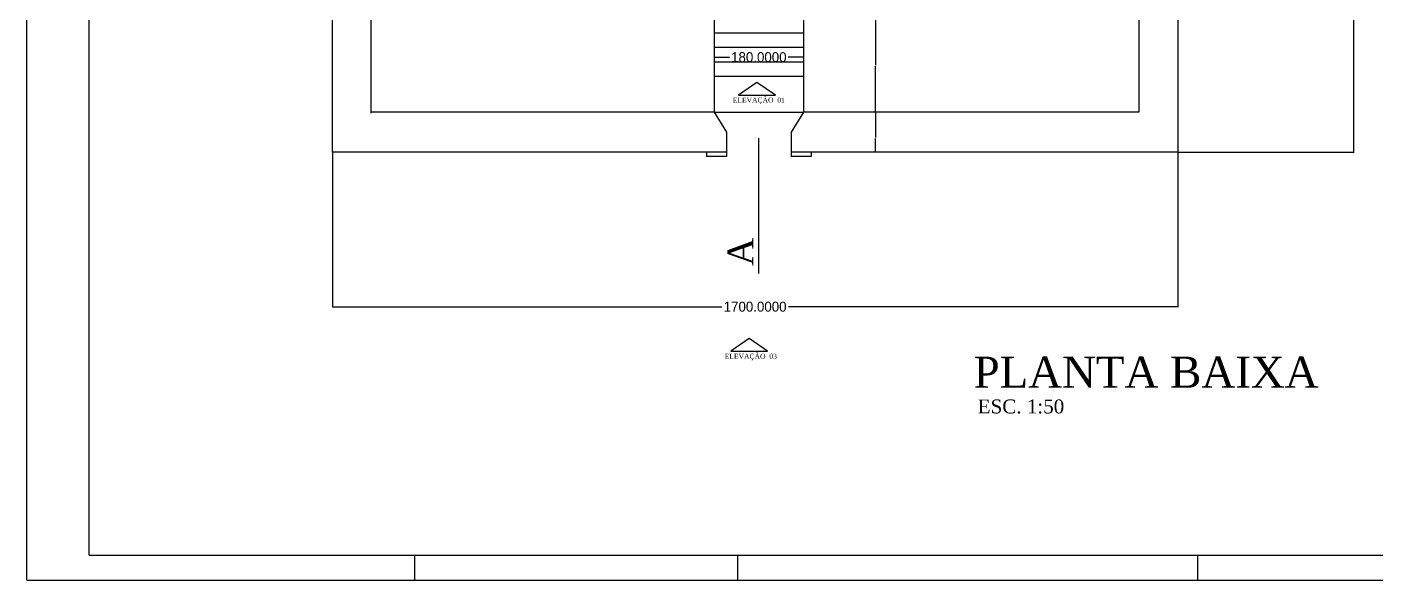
# Model space of a CAD drawing. Extents: x -873 to 2093, y -1229 to 202.
# Drawn here: x -873 to -331, y -401 to -178 of the extents above; entities that cross this region are included whole.
import ezdxf

# ---------------------------------------------------------------- set-up
doc = ezdxf.new("R2010")
doc.units = 0
doc.header["$MEASUREMENT"] = 0
doc.layers.get('0').update_dxf_attribs({"linetype": 'CONTINUOUS'})
doc.layers.get('DEFPOINTS').update_dxf_attribs({"linetype": 'CONTINUOUS'})
for name, color, linetype in [('COTAS', 1, 'CONTINUOUS'), ('MARGEXT', 2, 'CONTINUOUS'), ('MARGINT', 6, 'CONTINUOUS'), ('PAREDE', 1, 'CONTINUOUS'), ('TEXT1', 3, 'CONTINUOUS')]:
    doc.layers.add(name, color=color, linetype=linetype)
doc.styles.add('TIMES', font='TIMES.TTF')
doc.dimstyles.get("Standard").update_dxf_attribs({"dimtxt": 0.18, "dimasz": 0.18, "dimexe": 0.18, "dimexo": 0.0625, "dimgap": 0.09, "dimtad": 0, "dimtih": 1, "dimtoh": 1, "dimdec": 4, "dimzin": 0, "dimdsep": 46, "dimtxsty": 'STANDARD', "dimcen": 0.09, "dimadec": 0, "dimazin": 0, "dimtfac": 1, "dimtdec": 4, "dimtofl": 0, "dimtmove": 0, "dimatfit": 3, "dimfxl": 1, "dimtolj": 1, "dimtzin": 0, "dimarcsym": 0})

# ---------------------------------------------------------------- blocks, each defined once
blk = doc.blocks.new('*D194')
at = {"color": 0, "linetype": 'ByBlock'}
for p, q in [((-750.61, -228.45), (-750.61, -290.77)), ((-410.61, -228.45), (-410.61, -290.77)), ((-750.43, -290.59), (-594.03, -290.59)), ((-410.79, -290.59), (-567.18, -290.59))]:
    blk.add_line(p, q, dxfattribs=at)
for points in [[(-750.43, -290.56), (-750.43, -290.62), (-750.61, -290.59)], [(-410.79, -290.56), (-410.79, -290.62), (-410.61, -290.59)]]:
    blk.add_solid(points, dxfattribs=at)
at = {"layer": 'DEFPOINTS', "color": 0, "linetype": 'ByBlock'}
for p in [(-750.61, -228.39), (-410.61, -228.39), (-410.61, -290.59)]:
    blk.add_point(p, dxfattribs=at)
at = {"color": 0, "linetype": 'ByBlock', "insert": (-580.61, -290.59), "char_height": 4, "attachment_point": 5}
blk.add_mtext('\\A1;1700.0000', dxfattribs=at)
blk = doc.blocks.new('*D200')
at = {"color": 0, "linetype": 'ByBlock'}
for p, q in [((-410.54, 115.61), (-339.6, 115.61)), ((-339.78, 115.43), (-339.78, -56.21)), ((-339.78, -228.21), (-339.78, -56.57)), ((-410.54, -228.39), (-339.6, -228.39))]:
    blk.add_line(p, q, dxfattribs=at)
for points in [[(-339.81, 115.43), (-339.75, 115.43), (-339.78, 115.61)], [(-339.81, -228.21), (-339.75, -228.21), (-339.78, -228.39)]]:
    blk.add_solid(points, dxfattribs=at)
at = {"layer": 'DEFPOINTS', "color": 0, "linetype": 'ByBlock'}
for p in [(-410.61, 115.61), (-410.61, -228.39), (-339.78, -228.39)]:
    blk.add_point(p, dxfattribs=at)
at = {"color": 0, "linetype": 'ByBlock', "insert": (-339.78, -56.39), "char_height": 0.18, "attachment_point": 5}
blk.add_mtext('\\A1;344.0000', dxfattribs=at)
blk = doc.blocks.new('*D203')
at = {"color": 0, "linetype": 'ByBlock'}
for p, q in [((-525.67, -174.79), (-532.35, -174.79)), ((-532.17, -174.97), (-532.17, -193.41)), ((-532.17, -212.21), (-532.17, -193.77)), ((-525.67, -212.39), (-532.35, -212.39))]:
    blk.add_line(p, q, dxfattribs=at)
for points in [[(-532.2, -174.97), (-532.14, -174.97), (-532.17, -174.79)], [(-532.2, -212.21), (-532.14, -212.21), (-532.17, -212.39)]]:
    blk.add_solid(points, dxfattribs=at)
at = {"layer": 'DEFPOINTS', "color": 0, "linetype": 'ByBlock'}
for p in [(-532.17, -174.79), (-525.61, -174.79), (-525.61, -212.39)]:
    blk.add_point(p, dxfattribs=at)
at = {"color": 0, "linetype": 'ByBlock', "insert": (-532.17, -193.59), "char_height": 0.18, "attachment_point": 5}
blk.add_mtext('\\A1;37.6000', dxfattribs=at)
blk = doc.blocks.new('*D204')
at = {"color": 0, "linetype": 'ByBlock'}
for p, q in [((-525.05, -212.39), (-532.35, -212.39)), ((-532.17, -212.57), (-532.17, -222.59)), ((-532.17, -228.21), (-532.17, -222.95)), ((-525.05, -228.39), (-532.35, -228.39))]:
    blk.add_line(p, q, dxfattribs=at)
for points in [[(-532.2, -212.57), (-532.14, -212.57), (-532.17, -212.39)], [(-532.2, -228.21), (-532.14, -228.21), (-532.17, -228.39)]]:
    blk.add_solid(points, dxfattribs=at)
at = {"layer": 'DEFPOINTS', "color": 0, "linetype": 'ByBlock'}
for p in [(-532.17, -212.39), (-524.99, -212.39), (-524.99, -228.39)]:
    blk.add_point(p, dxfattribs=at)
at = {"color": 0, "linetype": 'ByBlock', "insert": (-532.17, -222.77), "char_height": 0.18, "attachment_point": 5}
blk.add_mtext('\\A1;16.0000', dxfattribs=at)
blk = doc.blocks.new('*D208')
at = {"color": 0, "linetype": 'ByBlock'}
for p, q in [((-597.11, -186.45), (-597.11, -190.41)), ((-561.11, -186.45), (-561.11, -190.41)), ((-596.93, -190.23), (-590.86, -190.23)), ((-561.29, -190.23), (-567.35, -190.23))]:
    blk.add_line(p, q, dxfattribs=at)
for points in [[(-596.93, -190.2), (-596.93, -190.26), (-597.11, -190.23)], [(-561.29, -190.2), (-561.29, -190.26), (-561.11, -190.23)]]:
    blk.add_solid(points, dxfattribs=at)
at = {"layer": 'DEFPOINTS', "color": 0, "linetype": 'ByBlock'}
for p in [(-597.11, -186.39), (-561.11, -186.39), (-561.11, -190.23)]:
    blk.add_point(p, dxfattribs=at)
at = {"color": 0, "linetype": 'ByBlock', "insert": (-579.11, -190.23), "char_height": 4, "attachment_point": 5}
blk.add_mtext('\\A1;180.0000', dxfattribs=at)

msp = doc.modelspace()

# ---------------------------------------------------------------- linework, layer by layer
at = {"layer": 'MARGEXT'}
for p, q in [((-873.5, -400.500001), (-873.5, 193.499999)), ((-717.5, -400.500001), (-717.5, -390.500001)), ((-587.5, -400.500001), (-587.5, -390.500001)), ((-402.5, -400.500001), (-402.5, -390.500001)), ((-873.5, -400.500001), (-32.5, -400.500001))]:
    msp.add_line(p, q, dxfattribs=at)
at = {"layer": 'MARGINT'}
for q in [(-848.5, 183.499999), (-42.5, -390.500001)]:
    msp.add_line((-848.5, -390.500001), q, dxfattribs=at)
at = {"layer": 'PAREDE'}
for p, q in [((-750.606949, -228.387143), (-750.606949, 115.612857)), ((-410.606949, 115.612857), (-410.606949, -228.387143)), ((-735.006949, -212.787143), (-735.006949, 100.012857)), ((-426.206949, 100.012857), (-426.206949, -212.387143)), ((-597.106949, -212.387143), (-735.006949, -212.387143)), ((-597.106949, -212.387143), (-592.106949, -220.387143)), ((-561.106949, -212.387143), (-566.106949, -220.387143)), ((-561.106949, -212.387143), (-566.106949, -220.387143)), ((-426.206949, -212.387143), (-561.106949, -212.387143)), ((-592.106949, -220.387143), (-592.106949, -228.387143)), ((-566.106949, -220.387143), (-566.106949, -228.387143)), ((-410.606949, -228.387143), (-566.106949, -228.387143))]:
    msp.add_line(p, q, dxfattribs=at)
at = {"layer": 'PAREDE', "color": 3}
for p, q in [((-597.106949, -174.787143), (-597.106949, -212.387143)), ((-561.106949, -174.787143), (-561.106949, -212.387143)), ((-592.106949, -230.125651), (-600.106949, -230.125651)), ((-558.106949, -230.125651), (-566.106949, -230.125651))]:
    msp.add_line(p, q, dxfattribs=at)
for points in [[(-561.106949, -180.587143), (-597.106949, -180.587143)], [(-561.106949, -186.387143), (-597.106949, -186.387143)], [(-561.106949, -192.187143), (-597.106949, -192.187143)], [(-561.106949, -197.987143), (-597.106949, -197.987143)], [(-597.106949, -212.387143), (-561.106949, -212.387143)], [(-600.106949, -228.387143), (-600.106949, -230.125651)], [(-592.106949, -228.387143), (-592.106949, -230.125651)], [(-566.106949, -228.387143), (-566.106949, -230.125651)], [(-558.106949, -228.387143), (-558.106949, -230.125651)]]:
    msp.add_lwpolyline(points, dxfattribs=at)
at = {"layer": 'PAREDE'}
for points in [[(-579.106949, -277.209045), (-579.106949, -222.752844)], [(-592.106949, -228.387143), (-750.606949, -228.387143)]]:
    msp.add_lwpolyline(points, dxfattribs=at)
at = {"layer": 'TEXT1'}
for points in [[(-587.255048, -205.535484), (-572.458527, -205.519038), (-579.871029, -200.461616)], [(-590.445809, -308.43965), (-575.649288, -308.423205), (-583.061791, -303.365782)]]:
    msp.add_lwpolyline(points, close=True, dxfattribs=at)

# ---------------------------------------------------------------- texts
at = {"layer": 'PAREDE', "insert": (-591.687602, -274.163129), "char_height": 10.4, "width": 14.26028204, "attachment_point": 1, "rotation": 90, "style": 'TIMES'}
msp.add_mtext('A', dxfattribs=at)
at = {"layer": 'TEXT1', "attachment_point": 1, "style": 'TIMES'}
for s, insert, char_height, width in [('ELEVAÇÃO  01', (-589.63294, -206.468659), 1.9968, 20.33422065), ('ELEVAÇÃO  03', (-592.855154, -309.498133), 1.9968, 20.3342), ('PLANTA BAIXA', (-492.732751, -310.672554), 12.48, 147.67870959), ('ESC. 1:50', (-491.051382, -327.899112), 5.6, 53.2566537)]:
    msp.add_mtext(s, dxfattribs=dict(at, insert=insert, char_height=char_height, width=width))

# ---------------------------------------------------------------- dimensions: what is measured, and where the dimension line sits
at = {"layer": 'COTAS'}
for base, p1, p2, picture, middle in [((-339.77808, -228.387143), (-410.606949, 115.612857), (-410.606949, -228.387143), '*D200', (-339.77808, -56.387143)), ((-532.166036, -174.787143), (-525.612055, -212.387143), (-525.612055, -174.787143), '*D203', (-532.166036, -193.587143))]:
    dim = msp.add_linear_dim(base=base, p1=p1, p2=p2, angle=90, dimstyle='STANDARD', override={"dimscale": 1}, dxfattribs=at)
    dim.commit()
    dim.dimension.update_dxf_attribs({"geometry": picture, "text_midpoint": middle})
for base, p1, p2, picture, middle in [((-561.106949, -190.231875), (-597.106949, -186.387143), (-561.106949, -186.387143), '*D208', (-579.106949, -190.231875)), ((-410.606949, -290.590512), (-750.606949, -228.387143), (-410.606949, -228.387143), '*D194', (-580.606949, -290.590512))]:
    dim = msp.add_linear_dim(base=base, p1=p1, p2=p2, dimstyle='STANDARD', override={"dimscale": 1, "dimtxt": 4, "dimlfac": 5}, dxfattribs=at)
    dim.commit()
    dim.dimension.update_dxf_attribs({"geometry": picture, "text_midpoint": middle})
dim = msp.add_linear_dim(base=(-532.166036, -212.387143), p1=(-524.987055, -228.387143), p2=(-524.987055, -212.387143), angle=90, dimstyle='STANDARD', override={"dimscale": 1}, dxfattribs=at)
dim.commit()
dim.dimension.update_dxf_attribs({"geometry": '*D204', "text_midpoint": (-532.166036, -222.765506), "dimtype": 160})

doc.saveas('drawing.dxf')
